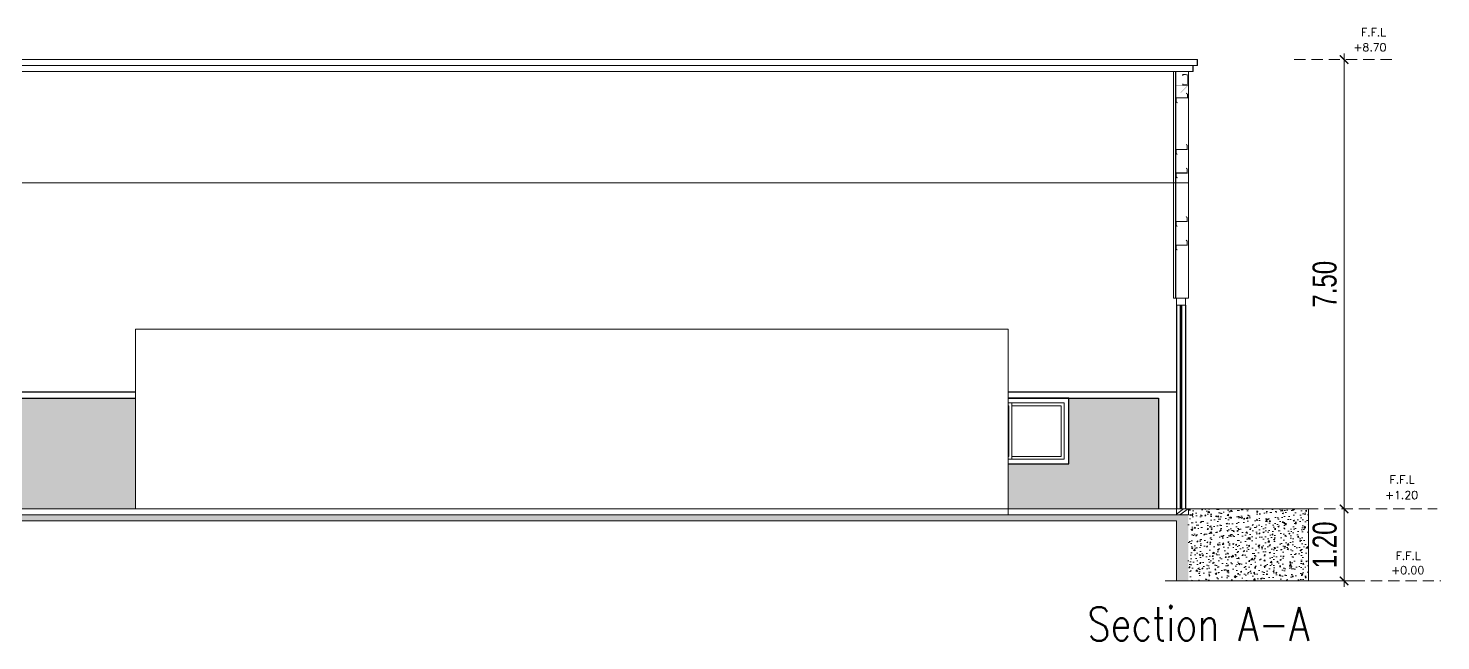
# Model space of a CAD drawing. Header units: millimetres. Extents: x -401 to 2889, y -234 to 146.
# Drawn here: x -3.92 to 19.61, y -150.36 to -140.14 of the extents above; entities that cross this region are included whole.
import ezdxf

# ---------------------------------------------------------------- set-up
doc = ezdxf.new("R2010")
doc.units = ezdxf.units.MM
doc.header["$LTSCALE"] = 3
doc.header["$MEASUREMENT"] = 0
for name, pattern in [('CACHE2', [0.1875, 0.125, -0.0625]), ('CONTINU', [0]), ('HIDDEN2', [0.1875, 0.125, -0.0625])]:
    doc.linetypes.add(name, pattern=pattern)
doc.layers.get('0').update_dxf_attribs({"color": 3, "lineweight": 9})
for name, color, linetype, lineweight in [('Drw - Arch - brick (0.30)', 30, 'CONTINU', 30), ('Drw - Arch - Glass (0.15)', 142, 'CONTINU', 15), ('Drw - Arch - Hidden (0.15)', 6, 'CACHE2', 15), ('FIXTURES', 251, 'Continuous', 5), ('HATCH', 253, 'Continuous', 0), ('hatch 2', 251, 'Continuous', 0), ('PROJECTION LINE', 15, 'Continuous', 18), ('text', 7, 'Continuous', 0), ('WINDOW', 1, 'Continuous', 25)]:
    doc.layers.add(name, color=color, linetype=linetype, lineweight=lineweight)
doc.layers.add('LAYER0', color=7, linetype='Continuous', true_color=0x0a0000)
doc.styles.add('Drwazah english', font='sosa.shx', dxfattribs={"width": 0.75})
doc.styles.add('SIMPLEX8', font='simplex.shx', dxfattribs={"height": 8})
doc.styles.get("Standard").update_dxf_attribs({"font": 'simplex.shx', "width": 0.8})
doc.dimstyles.new('Arch 1-200m', dxfattribs={"dimscale": 2, "dimtxt": 0.2, "dimasz": 0.07, "dimexe": 0.05, "dimexo": 0.05, "dimgap": 0.03, "dimtad": 1, "dimzin": 1, "dimdsep": 46, "dimtxsty": 'Drwazah english', "dimblk": 'ARCHTICK', "dimcen": 0, "dimdle": 0.05, "dimclrd": 16, "dimclre": 16, "dimclrt": 16, "dimaunit": 2, "dimazin": 0, "dimtfac": 1, "dimtmove": 0, "dimatfit": 0, "dimldrblk": 'ARCHTICK', "dimfxl": 0.18, "dimtolj": 1, "dimtzin": 0, "dimlwd": 0, "dimlwe": 9, "dimarcsym": 2})

# ---------------------------------------------------------------- blocks, each defined once
blk = doc.blocks.new('PURLIN1_BB')
at = {"layer": 'LAYER0'}
for points in [[(-8, 100), (-8, -100), (8, -100), (8, 100)], [(8, 100), (8, 85), (67, 85), (67, 100)], [(67, 100), (57, 89), (78, 68), (89, 79)], [(-78, -68), (-89, -79), (-68, -100), (-57, -89)], [(-68, -85), (-68, -100), (-8, -100), (-8, -85)]]:
    blk.add_hatch(color=0, dxfattribs=at).paths.add_polyline_path(points)
at = {"layer": 'LAYER0', "color": 0, "linetype": 'Continuous', "const_width": 1, "flags": 128}
for points in [[(-8, 100), (-8, -100), (8, -100), (8, 100)], [(8, 100), (8, 85), (67, 85), (67, 100)], [(67, 100), (57, 89), (78, 68), (89, 79)], [(-78, -68), (-89, -79), (-68, -100), (-57, -89)], [(-68, -85), (-68, -100), (-8, -100), (-8, -85)]]:
    blk.add_lwpolyline(points, close=True, dxfattribs=at)
blk = doc.blocks.new('_ArchTick')
at = {"color": 0, "linetype": 'ByBlock', "const_width": 0.15}
blk.add_lwpolyline([(-0.5, -0.5), (0.5, 0.5)], dxfattribs=at)
blk = doc.blocks.new('*D339')
at = {"layer": 'Defpoints', "color": 0, "transparency": 16777216}
for p in [(18.002, -148.158), (18.002, -149.358), (18.127, -149.358)]:
    blk.add_point(p, dxfattribs=at)
at = {"layer": 'Drw - Arch - brick (0.30)', "color": 16, "lineweight": 0, "transparency": 16777216}
blk.add_line((18.002, -148.058), (18.002, -149.458), dxfattribs=at)
at = {"layer": 'Drw - Arch - brick (0.30)', "color": 16, "lineweight": 9, "transparency": 16777216}
blk.add_line((18.027, -149.358), (17.902, -149.358), dxfattribs=at)
at = {"layer": 'Drw - Arch - brick (0.30)', "color": 16, "lineweight": 0, "transparency": 16777216, "xscale": 0.14, "yscale": 0.14, "zscale": 0.14}
for p, rotation in [((18.002, -148.158), 90), ((18.002, -149.358), 270)]:
    blk.add_blockref('_ArchTick', p, dxfattribs=dict(at, rotation=rotation))
at = {"layer": 'Drw - Arch - brick (0.30)', "color": 16, "transparency": 16777216, "insert": (17.68, -148.758), "char_height": 0.4, "attachment_point": 5, "rotation": 90, "style": 'Drwazah english'}
blk.add_mtext('\\A1;1.20', dxfattribs=at)
blk = doc.blocks.new('*D340')
at = {"layer": 'Defpoints', "color": 0, "transparency": 16777216}
for p in [(18.004, -140.663), (18.002, -148.158), (18.004, -148.158)]:
    blk.add_point(p, dxfattribs=at)
at = {"layer": 'Drw - Arch - brick (0.30)', "color": 16, "lineweight": 9, "transparency": 16777216}
for p, q in [((17.904, -140.663), (17.902, -140.663)), ((17.904, -148.158), (17.902, -148.158))]:
    blk.add_line(p, q, dxfattribs=at)
at = {"layer": 'Drw - Arch - brick (0.30)', "color": 16, "lineweight": 0, "transparency": 16777216}
blk.add_line((18.002, -140.563), (18.002, -148.258), dxfattribs=at)
at = {"layer": 'Drw - Arch - brick (0.30)', "color": 16, "lineweight": 0, "transparency": 16777216, "xscale": 0.14, "yscale": 0.14, "zscale": 0.14}
for p, rotation in [((18.002, -140.663), 90), ((18.002, -148.158), 270)]:
    blk.add_blockref('_ArchTick', p, dxfattribs=dict(at, rotation=rotation))
at = {"layer": 'Drw - Arch - brick (0.30)', "color": 16, "transparency": 16777216, "insert": (17.679, -144.411), "char_height": 0.4, "attachment_point": 5, "rotation": 90, "style": 'Drwazah english'}
blk.add_mtext('\\A1;7.50', dxfattribs=at)

msp = doc.modelspace()

# ---------------------------------------------------------------- hatches: boundary and pattern name
at = {"layer": 'Defpoints'}
h = msp.add_hatch(dxfattribs=at)
h.set_pattern_fill('AR-B816', color=251, scale=0.02, style=0)
h.set_pattern_definition([(0, (-139.19116, 1e-13), (0, 0.16), []), (90, (-139.19116, 1e-13), (-0.16, 0.16), [0.16, -0.16])])
h.paths.add_polyline_path([(-10.023, -148.158), (-5.633, -148.158), (-5.633, -146.308), (-6.704, -146.308), (-6.704, -147.408), (-8.627, -147.408), (-8.627, -146.308), (-10.023, -146.308)])
h.paths.add_polyline_path([(-24.393, -148.158), (-20.003, -148.158), (-20.003, -146.308), (-24.393, -146.308)])
h.paths.add_polyline_path([(-11.279, -148.158), (-11.279, -146.308), (-14.813, -146.308), (-14.813, -148.158), (-12.887, -148.158), (-12.887, -147.735), (-12.025, -147.735), (-12.025, -148.158)])
h.paths.add_polyline_path([(-11.229, -146.308), (-11.229, -148.158), (-10.423, -148.158), (-10.423, -146.308)])
h.paths.add_polyline_path([(-4.633, -148.158), (-4.633, -146.308), (-5.233, -146.308), (-5.233, -148.158)])
h.paths.add_polyline_path([(12.407, -147.408), (12.407, -148.158), (14.907, -148.158), (14.907, -146.308), (13.418, -146.308), (13.418, -147.408)])
h.paths.add_polyline_path([(-2.133, -148.158), (-2.133, -146.308), (-4.583, -146.308), (-4.583, -148.158)])
at = {"layer": 'hatch 2', "linetype": 'Continuous', "ltscale": 0.01, "true_color": 0x636466}
h = msp.add_hatch(dxfattribs=at)
h.set_pattern_fill('AR-CONC', color=251, scale=0.03)
h.set_pattern_definition([(50, (-588.26966, -213.84588), (0.215178055, -0.01882564), [0.0225, -0.2475]), (355, (-588.26966, -213.84588), (-0.0416254, 0.22565764), [0.018, -0.198]), (100.451444, (-588.25173, -213.84745), (0.173552654, 0.206832), [0.01912206, -0.21034263]), (46.1842, (-588.26966, -213.78588), (0.3201724, -0.04965578), [0.03375, -0.37125]), (96.635635, (-588.24298, -213.79), (0.28039858, 0.29223558), [0.0286831, -0.31551413]), (351.184164, (-588.26966, -213.78588), (0.28039858, 0.29223558), [0.027, -0.297]), (21, (-588.23966, -213.80088), (0.179072116, -0.120785667), [0.0225, -0.2475]), (326, (-588.23966, -213.80088), (0.0729946, 0.21754501), [0.018, -0.198]), (71.451445, (-588.22474, -213.81094), (0.25206671, 0.096759346), [0.01912206, -0.21034263]), (37.5, (-588.26966, -213.84588), (0.003647957, 0.099868156), [0, -0.1956, 0, -0.201, 0, -0.19875]), (7.5, (-588.26966, -213.84588), (0.078920861, 0.118323514), [0, -0.1146, 0, -0.1911, 0, -0.07575]), (327.5, (-588.33656, -213.84588), (0.160146731, -0.006766462), [0, -0.075, 0, -0.234, 0, -0.3105]), (317.5, (-588.36656, -213.84588), (0.17495585, 0.030031495), [0, -0.0975, 0, -0.1554, 0, -0.2205])])
h.paths.add_polyline_path([(-24.593, -148.258), (-24.593, -149.258), (-24.393, -149.258), (-24.393, -148.358), (15.207, -148.358), (15.207, -149.358), (15.407, -149.358), (15.407, -148.258)])
at = {"layer": 'hatch 2'}
h = msp.add_hatch(dxfattribs=at)
h.set_pattern_fill('ANSI32', color=256, scale=0.35, angle=170)
h.paths.add_polyline_path([(15.407, -148.158), (15.207, -148.158), (15.207, -148.258), (15.407, -148.258)])
at = {"layer": 'hatch 2', "linetype": 'Continuous', "ltscale": 0.01, "true_color": 0x636466}
h = msp.add_hatch(dxfattribs=at)
h.set_pattern_fill('AR-CONC', color=251, scale=0.03)
h.set_pattern_definition([(50, (18.60287, 0), (0.21517805, -0.01882564), [0.0225, -0.2475]), (355, (18.60287, 0), (-0.0416254, 0.22565764), [0.018, -0.198]), (100.45144, (18.6208, -0.00157), (0.17355265, 0.206832), [0.01912206, -0.21034263]), (46.1842, (18.60287, 0.06), (0.3201724, -0.0496558), [0.03375, -0.37125]), (96.63564, (18.62955, 0.05586), (0.2803986, 0.2922356), [0.0286831, -0.3155141]), (351.18416, (18.60287, 0.06), (0.2803986, 0.2922356), [0.027, -0.297]), (21, (18.63287, 0.045), (0.17907212, -0.12078567), [0.0225, -0.2475]), (326, (18.63287, 0.045), (0.0729946, 0.217545), [0.018, -0.198]), (71.45144, (18.6478, 0.03493), (0.2520667, 0.09675935), [0.01912206, -0.21034263]), (37.5, (18.60287, 0), (0.003647957, 0.099868156), [0, -0.1956, 0, -0.201, 0, -0.19875]), (7.5, (18.60287, 0), (0.07892086, 0.11832351), [0, -0.1146, 0, -0.1911, 0, -0.07575]), (327.5, (18.53597, 0), (0.16014673, -0.00676646), [0, -0.075, 0, -0.234, 0, -0.3105]), (317.5, (18.50597, 0), (0.17495585, 0.0300315), [0, -0.0975, 0, -0.1554, 0, -0.2205])])
h.paths.add_polyline_path([(15.407, -148.158), (17.407, -148.158), (17.407, -149.358), (15.407, -149.358)])

# ---------------------------------------------------------------- linework, layer by layer
at = {"color": 1, "linetype": 'Continuous', "ltscale": 0.01}
for p, q in [((15.158, -144.643), (15.158, -140.863)), ((15.407, -142.689), (15.407, -140.863)), ((15.407, -142.689), (15.407, -140.863)), ((15.407, -144.643), (15.407, -140.863)), ((15.207, -144.643), (15.158, -144.643)), ((15.407, -144.643), (15.357, -144.643))]:
    msp.add_line(p, q, dxfattribs=at)
at = {"color": 3, "linetype": 'Continuous', "ltscale": 0.01}
for p, q in [((15.357, -144.643), (15.207, -144.643)), ((15.357, -144.758), (15.357, -144.643)), ((15.207, -144.758), (15.357, -144.758)), ((-2.133, -145.158), (-2.133, -148.158)), ((-2.133, -145.158), (12.407, -145.158)), ((12.407, -148.258), (12.407, -145.158)), ((-24.593, -148.258), (15.407, -148.258)), ((15.207, -148.158), (15.207, -148.258)), ((15.407, -148.158), (15.207, -148.158)), ((15.407, -148.258), (15.407, -148.158)), ((-24.393, -148.358), (15.207, -148.358)), ((15.207, -149.358), (15.207, -148.358))]:
    msp.add_line(p, q, dxfattribs=at)
for p, q in [((15.207, -144.758), (15.207, -144.643)), ((17.407, -148.158), (15.407, -148.158)), ((17.407, -148.158), (17.407, -149.358))]:
    msp.add_line(p, q)
at = {"color": 5, "linetype": 'Continuous', "ltscale": 0.01}
msp.add_line((18.192, -149.358), (15.018, -149.358), dxfattribs=at)
at = {"layer": 'Defpoints', "color": 251, "true_color": 0x636466}
for p, q in [((15.559, -140.763), (15.559, -140.663)), ((15.489, -140.863), (15.489, -140.763)), ((-2.133, -146.208), (-4.583, -146.208)), ((15.207, -146.208), (12.407, -146.208))]:
    msp.add_line(p, q, dxfattribs=at)
for points in [[(-4.583, -146.308), (-2.133, -146.308)], [(12.407, -146.308), (14.907, -146.308), (14.907, -148.158)], [(12.407, -147.408), (13.418, -147.408), (13.418, -146.308), (12.407, -146.308)]]:
    msp.add_lwpolyline(points, dxfattribs=at)
at = {"layer": 'Drw - Arch - Glass (0.15)'}
for points in [[(12.407, -147.328), (13.337, -147.328), (13.337, -146.388), (12.407, -146.388)], [(12.407, -146.436), (12.418, -146.436), (12.418, -147.281), (12.407, -147.281)], [(12.466, -147.281), (13.289, -147.281), (13.289, -146.436), (12.466, -146.436)]]:
    msp.add_lwpolyline(points, dxfattribs=at)
msp.add_lwpolyline([(13.337, -146.388), (12.466, -146.388), (12.466, -147.328), (13.337, -147.328)], close=True, dxfattribs=at)
at = {"layer": 'Drw - Arch - Hidden (0.15)', "linetype": 'HIDDEN2', "ltscale": 0.5}
for p, q in [((17.171, -140.663), (18.86, -140.663)), ((17.095, -148.158), (19.552, -148.158)), ((17.874, -149.358), (19.612, -149.358))]:
    msp.add_line(p, q, dxfattribs=at)
at = {"layer": 'FIXTURES'}
for p, q in [((15.559, -140.663), (-24.593, -140.663)), ((15.559, -140.763), (-24.593, -140.763)), ((15.489, -140.863), (-24.593, -140.863))]:
    msp.add_line(p, q, dxfattribs=at)
at = {"layer": 'HATCH', "color": 251}
msp.add_line((15.407, -142.721), (-24.593, -142.721), dxfattribs=at)
at = {"layer": 'LAYER0', "color": 1, "linetype": 'Continuous'}
msp.add_line((15.199, -144.643), (15.198, -140.863), dxfattribs=at)
at = {"layer": 'LAYER0', "color": 1, "linetype": 'Continuous', "const_width": 0.0158, "flags": 128}
msp.add_lwpolyline([(15.315, -141.065), (15.315, -141.087), (15.39, -141.087), (15.39, -140.917), (15.315, -140.911), (15.315, -140.935)], dxfattribs=at)
msp.add_lwpolyline([(15.315, -141.065), (15.315, -141.087), (15.39, -141.087), (15.39, -140.917), (15.315, -140.911), (15.315, -140.935)], dxfattribs=at)
at = {"layer": 'LAYER0', "color": 4, "linetype": 'Continuous', "const_width": 0.00198, "flags": 128}
msp.add_lwpolyline([(15.198, -141.095), (15.398, -141.095), (15.198, -141.295)], close=True, dxfattribs=at)
msp.add_lwpolyline([(15.198, -141.095), (15.398, -141.095), (15.198, -141.295)], close=True, dxfattribs=at)
at = {"layer": 'PROJECTION LINE', "linetype": 'Continuous', "ltscale": 0.01}
msp.add_line((-11.279, -148.158), (15.207, -148.158), dxfattribs=at)
at = {"layer": 'WINDOW', "color": 16}
for p, q in [((15.207, -144.758), (15.207, -148.158)), ((15.268, -144.758), (15.268, -148.158)), ((15.293, -144.758), (15.293, -148.158)), ((15.357, -144.758), (15.357, -148.158))]:
    msp.add_line(p, q, dxfattribs=at)

# ---------------------------------------------------------------- block references
at = {"layer": 'LAYER0', "color": 1, "linetype": 'Continuous', "xscale": -0.0009999547616629, "yscale": 0.0009999547616629, "zscale": 0.1980696800685832, "rotation": 270}
for p in [(15.298, -141.303), (15.297, -142.162), (15.297, -142.554), (15.297, -142.556), (15.297, -143.365), (15.297, -143.757), (15.297, -143.759)]:
    msp.add_blockref('PURLIN1_BB', p, dxfattribs=at)

# ---------------------------------------------------------------- texts
at = {"layer": 'text', "color": 3, "style": 'SIMPLEX8'}
for s, p in [('F.F.L', (18.285, -140.274)), ('+8.70', (18.159, -140.526)), ('F.F.L', (18.76, -147.736)), ('+1.20', (18.686, -147.993)), ('F.F.L', (18.861, -149.005)), ('+0.00', (18.788, -149.246))]:
    msp.add_text(s, height=0.1333, dxfattribs=at).set_placement(p)
at = {"layer": 'text', "insert": (13.726, -149.794), "char_height": 0.5625, "attachment_point": 1}
msp.add_mtext_dynamic_manual_height_columns('Section A-A', width=23.1916, gutter_width=12.5, heights=[0], dxfattribs=at)

# ---------------------------------------------------------------- dimensions: what is measured, and where the dimension line sits
at = {"layer": 'Drw - Arch - brick (0.30)'}
for base, p1, p2, picture, middle in [((18.0019, -148.1584), (18.0043, -140.6631), (18.0043, -148.1584), '*D340', (17.6787, -144.4108)), ((18.002, -149.358), (18.002, -148.158), (18.127, -149.358), '*D339', (17.68, -148.758))]:
    dim = msp.add_linear_dim(base=base, p1=p1, p2=p2, angle=90, dimstyle='Arch 1-200m', override={"dimfxl": 0.1}, dxfattribs=at)
    dim.commit()
    dim.dimension.update_dxf_attribs({"geometry": picture, "text_midpoint": middle})

doc.saveas('drawing.dxf')
